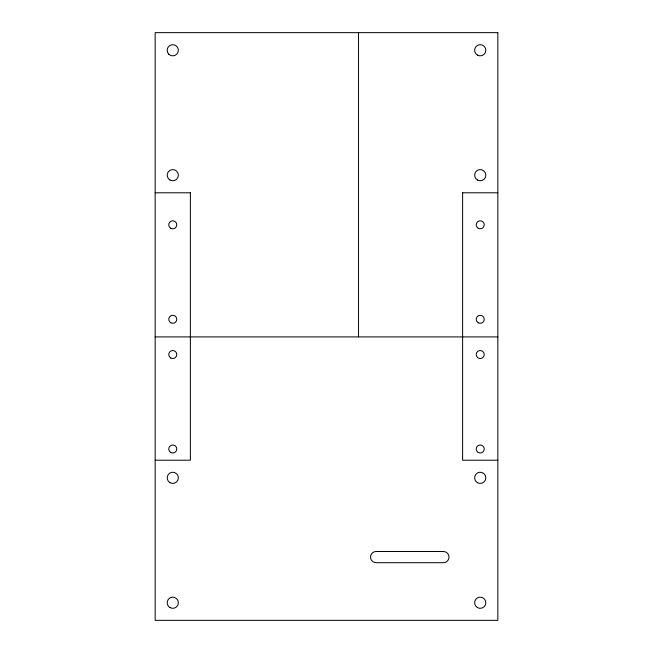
<?xml version="1.0" encoding="UTF-8"?>
<svg xmlns="http://www.w3.org/2000/svg" width="653" height="653" viewBox="0 0 653 653"><rect width="100%" height="100%" fill="white"/><g stroke="black" fill="none" stroke-linecap="round" stroke-linejoin="round"><path stroke-width="0.98" d="M155.153 192.79L190.382 192.79M462.618 192.79L497.847 192.79M155.153 336.907L497.847 336.907M155.153 460.21L190.382 460.21L190.382 192.415M497.847 460.21L462.618 460.21L462.618 192.415M358.53 32.65L358.53 336.907M497.847 32.65L155.153 32.65L155.153 620.35L497.847 620.35L497.847 32.65M443.403 551.491L376.144 551.491A5.608 5.608 0 0 0 370.537 557.099A5.608 5.608 0 0 0 376.144 562.698L443.403 562.698A5.608 5.608 0 0 0 449.003 557.099A5.608 5.608 0 0 0 443.403 551.491M170.768 322.762A4 4 0 0 0 176.775 319.293A4 4 0 0 0 170.768 315.823A4 4 0 0 0 170.768 322.762M170.768 228.281A4 4 0 0 0 176.775 224.812A4 4 0 0 0 170.768 221.343A4 4 0 0 0 170.768 228.281M477.425 180.024A5.608 5.608 0 0 0 485.832 175.167A5.608 5.608 0 0 0 477.425 170.319A5.608 5.608 0 0 0 477.425 180.024M477.425 55.121A5.608 5.608 0 0 0 485.832 50.265A5.608 5.608 0 0 0 477.425 45.408A5.608 5.608 0 0 0 477.425 55.121M478.233 322.762A4 4 0 0 0 484.232 319.293A4 4 0 0 0 478.233 315.823A4 4 0 0 0 478.233 322.762M478.233 228.281A4 4 0 0 0 484.232 224.812A4 4 0 0 0 478.233 221.343A4 4 0 0 0 478.233 228.281M169.968 180.024A5.608 5.608 0 0 0 178.375 175.167A5.608 5.608 0 0 0 169.968 170.319A5.608 5.608 0 0 0 169.968 180.024M168.809 54.232A5.608 5.608 0 0 0 178.179 51.718A5.608 5.608 0 0 0 171.315 44.853A5.608 5.608 0 0 0 168.809 54.232M477.4 357.354A4 4 0 0 0 484.102 355.559A4 4 0 0 0 479.196 350.653A4 4 0 0 0 477.4 357.354M170.768 357.991A4 4 0 0 0 176.775 354.522A4 4 0 0 0 170.768 351.053A4 4 0 0 0 170.768 357.991M478.233 452.472A4 4 0 0 0 484.232 449.003A4 4 0 0 0 478.233 445.534A4 4 0 0 0 478.233 452.472M170.768 452.472A4 4 0 0 0 176.775 449.003A4 4 0 0 0 170.768 445.534A4 4 0 0 0 170.768 452.472M169.968 607.592A5.608 5.608 0 0 0 178.375 602.735A5.608 5.608 0 0 0 169.968 597.879A5.608 5.608 0 0 0 169.968 607.592M169.968 482.681A5.608 5.608 0 0 0 178.375 477.833A5.608 5.608 0 0 0 169.968 472.976A5.608 5.608 0 0 0 169.968 482.681M477.425 482.681A5.608 5.608 0 0 0 485.832 477.833A5.608 5.608 0 0 0 477.425 472.976A5.608 5.608 0 0 0 477.425 482.681M477.425 607.592A5.608 5.608 0 0 0 485.832 602.735A5.608 5.608 0 0 0 477.425 597.879A5.608 5.608 0 0 0 477.425 607.592"/></g></svg>
